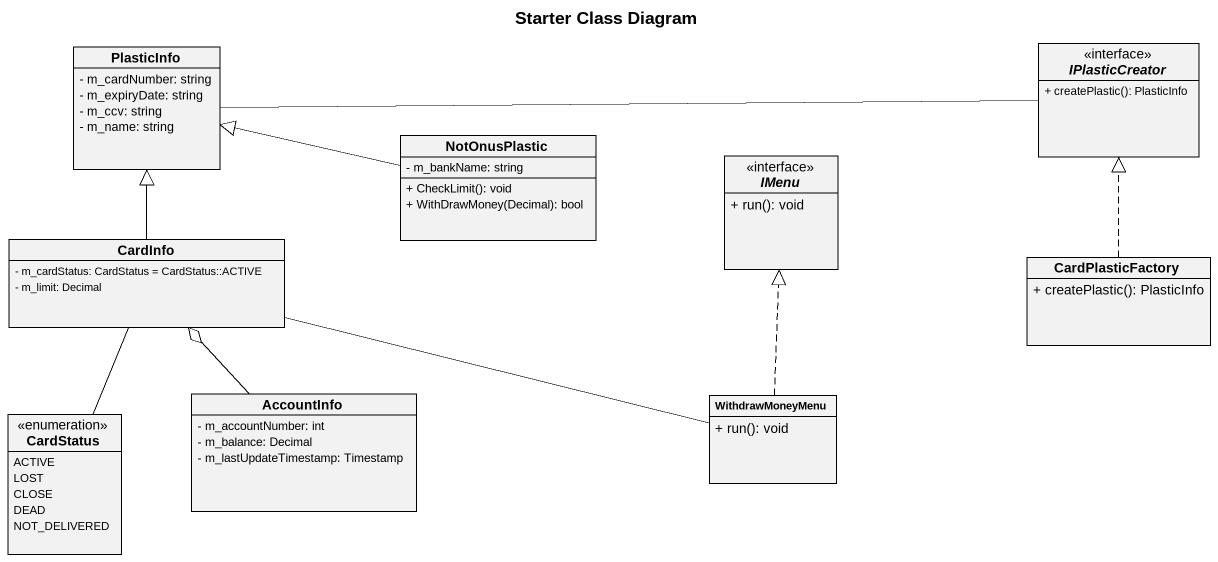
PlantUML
@startuml
title Starter Class Diagram
hide circle
hide empty members
skinparam classAttributeIconSize 0
class PlasticInfo {
  - m_cardNumber: string
  - m_expiryDate: string
  - m_ccv: string
  - m_name: string
}
interface IPlasticCreator {
  + createPlastic(): PlasticInfo
}
class NotOnusPlastic {
  - m_bankName: string
  + CheckLimit(): void
  + WithDrawMoney(Decimal): bool
}
interface IMenu {
  + run(): void
}
class CardInfo {
  - m_cardStatus: CardStatus = CardStatus::ACTIVE
  - m_limit: Decimal
}
class CardPlasticFactory {
  + createPlastic(): PlasticInfo
}
enum CardStatus {
  ACTIVE
  LOST
  CLOSE
  DEAD
  NOT_DELIVERED
}
class AccountInfo {
  - m_accountNumber: int
  - m_balance: Decimal
  - m_lastUpdateTimestamp: Timestamp
}
class WithdrawMoneyMenu {
  + run(): void
}
IPlasticCreator -left- PlasticInfo
NotOnusPlastic -left-|> PlasticInfo
CardInfo -up-|> PlasticInfo
CardPlasticFactory .up.|> IPlasticCreator
CardStatus -up- CardInfo
AccountInfo -up-o CardInfo
WithdrawMoneyMenu .up.|> IMenu
WithdrawMoneyMenu -left- CardInfo
@enduml
